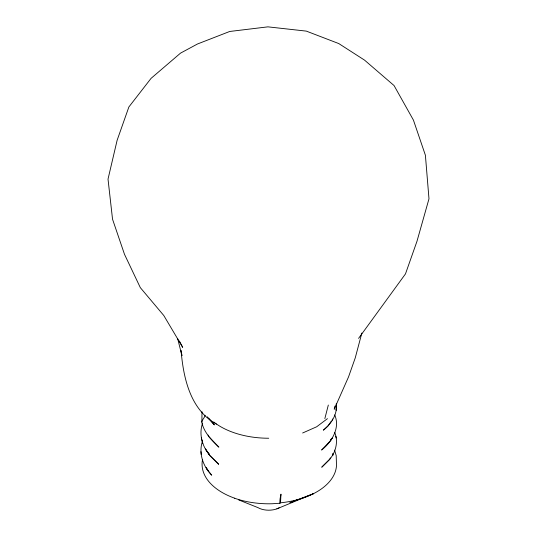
<?xml version="1.0" encoding="UTF-8"?>
<svg xmlns="http://www.w3.org/2000/svg" width="537" height="537" viewBox="0 0 537 537"><rect width="100%" height="100%" fill="white"/><g stroke="black" fill="none" stroke-linecap="round" stroke-linejoin="round"><path stroke-width="0.81" d="M336.249 403.757C337.666 414.275 331.255 423.894 323.375 430.177L327.926 425.989L331.369 421.115M201.993 411.718L201.892 422.069L203.087 419.055A11.767 9.142 -16 0 0 205.087 415.302M336.39 403.858L336.202 410.201L336.43 404.334M279.851 503.256L280.509 502.813L280.979 494.147L280.609 496.477A11.767 1.973 86.3 0 0 279.844 503.25L272.098 503.753A65.501 38.275 0.7 0 1 248.987 502.014A65.675 38.57 0.7 0 1 234.696 498.262M334.927 406.113L334.222 409.228L348.533 376.92L355.246 357.897L361.851 333.027M324.845 418.598L328.322 405.046M202.57 440.897C198.287 452.906 203.006 466.391 211.712 475.191L208.128 470.674L208.665 471.58L206.779 468.224M330.92 439.172L330.463 440.729L321.609 450.033C331.738 442.032 340.465 427.942 334.699 414.926M332.188 420.182L332.564 418.967M202.617 423.116C198.764 433.782 201.972 446.059 209.276 454.477L205.456 448.972L209.766 455.477L218.593 464.203L209.766 455.477L208.651 453.302M330.356 457.866L329.711 459.316L321.844 467.116L329.711 459.316C335.873 452.013 338.438 441.622 334.799 432.587M358.562 338.397L405.475 273.904L416.974 241.301L428.982 198.818L425.398 155.24L413.409 120.06L394.057 85.558L364.556 60.137L338.766 43.564L306.332 31.119L267.936 26.85L229.722 31.468L197.482 43.994L180.526 53.129L151.092 78.335L128.873 106.97L117.113 140.318L108.018 179.123L112.535 219.217L124.483 254.29L140.311 287.624L163.798 315.528L182.687 347.358L179.392 341.015M327.449 418.665L316.676 426.774L302.633 432.997M276.83 508.861L313.433 493.698L289.899 502.645L298.055 499.558M238.663 499.9L257.982 507.633A15.211 8.78 0 0 0 279.139 507.834M216.411 424.116C190.313 409.798 183.406 377.967 181.097 350.775M207.349 416.826L214.337 424.895L208.853 418.598M334.564 450.093L336.202 455.618L336.491 465.552A67.79 39.141 0 0 1 280.509 502.813M208.128 435.064L208.705 436.547L218.874 447.146C211.33 439.91 203.335 431.829 201.55 421.035M206.168 467.539L206.691 469.116L206.302 467.499M177.593 338.357L181.949 355.675L181.17 350.768M201.335 437.595L202.764 443.461M335.8 436.219L336.202 437.977M200.959 451.63L201.227 454.557M332.759 453.812L332.819 455.416L332.819 453.866M268.735 438.239A67.79 39.141 0 0 1 213.713 421.961M234.743 498.222A65.876 38.778 0.6 0 1 218.089 489.905A66.239 39.214 0.3 0 1 208.074 480.628A66.716 39.59 -0.1 0 1 202.1 462.961A65.97 39.12 0.7 0 1 202.53 459.551M332.128 438.185L330.376 440.736L332.128 438.185"/></g></svg>
